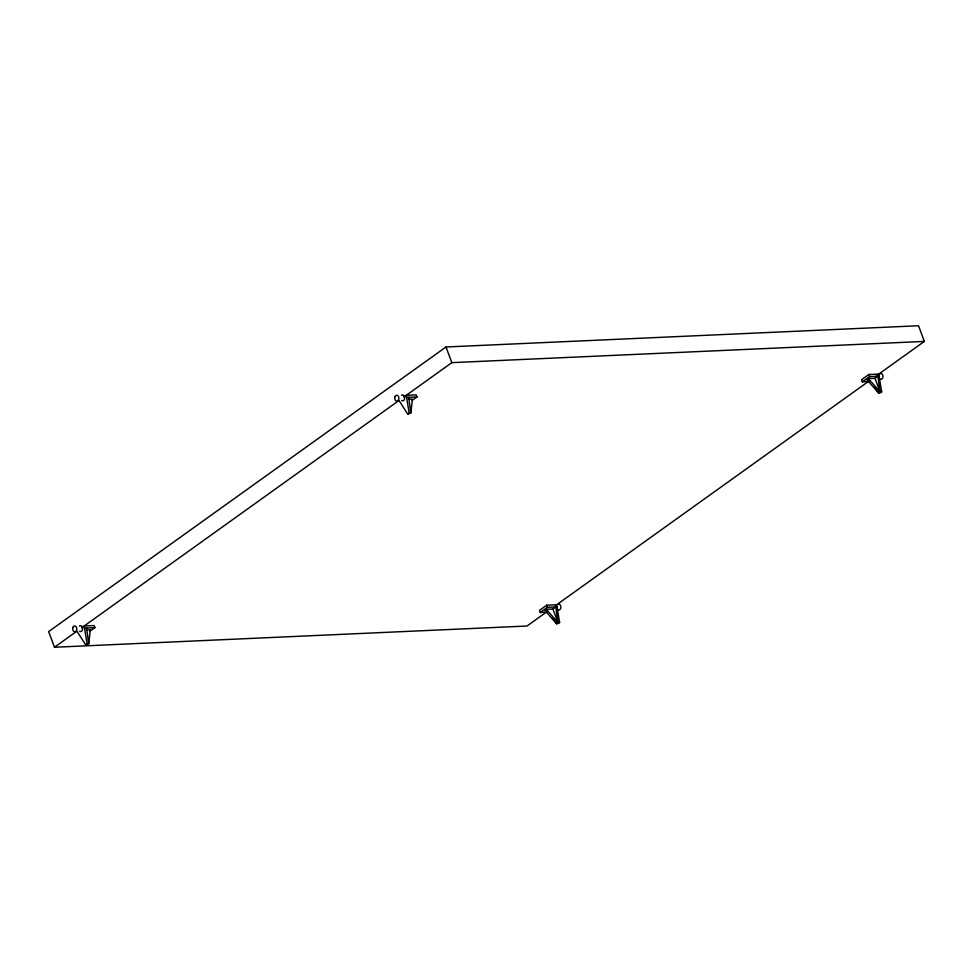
<?xml version="1.0" encoding="UTF-8"?>
<svg xmlns="http://www.w3.org/2000/svg" width="973" height="973" viewBox="0 0 973 973"><rect width="100%" height="100%" fill="white"/><g stroke="black" fill="none" stroke-linecap="round" stroke-linejoin="round"><path stroke-width="1.46" d="M876.928 375.383L924.35 341.414L918.524 325.748L445.999 346.984L48.65 631.586L54.476 647.252L527.001 626.016L546.741 611.883M54.476 647.252L76.697 631.343M81.623 627.816L398.772 400.657M403.71 397.13L451.837 362.649L924.35 341.414M90.051 631.1L94.88 627.646L94.101 625.554L84.152 626.004L87.096 643.761L85.648 644.795L76.916 631.185M412.138 400.414L416.967 396.96L416.189 394.868L406.24 395.318L409.171 413.075L407.723 414.109L399.003 400.499M552.53 617.879L556.507 623.632L557.955 622.598L555.79 606.933L552.895 609.001L546.267 609.305L544.819 610.339L556.507 623.632L558.161 623.559L559.609 622.525L556.665 604.768L546.717 605.218L539.48 610.399L540.258 612.491L547.167 612.175M874.605 387.181L878.583 392.946L880.03 391.912L877.877 376.247L874.982 378.315L868.342 378.619L866.894 379.652L878.583 392.946L880.237 392.873L881.684 391.839L878.753 374.082L868.804 374.52L861.567 379.713L862.346 381.805L869.254 381.489M540.258 612.491L547.495 607.31L557.444 606.86M862.346 381.805L869.582 376.612L879.531 376.174M555.376 605.692L868.816 381.197M407.018 397.41L416.967 396.96M408.429 399.283L412.406 399.1L410.837 412.99L407.723 414.109M409.171 413.075L410.837 412.99L408.672 397.325M868.342 378.619L880.03 391.912L881.684 391.839M84.931 628.096L94.88 627.646M86.342 629.969L90.331 629.799L88.75 643.688L85.648 644.795M87.096 643.761L88.75 643.688L86.585 628.023M546.267 609.305L557.955 622.598L559.609 622.525M874.982 378.315L880.03 391.912M877.573 390.222L878.583 392.946M868.804 374.52L869.582 376.612M552.895 609.001L557.955 622.598M555.486 620.92L556.507 623.632M546.717 605.218L547.495 607.31M445.999 346.984L451.837 362.649M879.665 374.058A2.919 2.055 87.4 0 1 882.973 376.077A2.919 2.055 87.4 0 1 880.176 379.081M79.604 631.149A2.919 2.055 87.4 0 0 81.878 630.869A2.919 2.055 87.4 0 0 82.486 627.78L82.255 627.074A2.919 2.055 87.4 0 0 79.409 626.101M401.691 400.462A2.919 2.055 87.4 0 0 403.953 400.183A2.919 2.055 87.4 0 0 404.573 397.081L404.33 396.388A2.919 2.055 87.4 0 0 401.496 395.415M558.04 604.379A2.919 2.055 87.4 0 1 560.91 607.152A2.919 2.055 87.4 0 1 558.101 609.767M72.902 627.451A2.919 2.055 87.4 0 0 74.848 631.769A2.919 2.055 87.4 0 0 76.453 627.342A2.919 2.055 87.4 0 0 72.902 627.451M394.977 396.765A2.919 2.055 87.4 0 0 396.923 401.083A2.919 2.055 87.4 0 0 398.529 396.643A2.919 2.055 87.4 0 0 394.977 396.765"/></g></svg>
